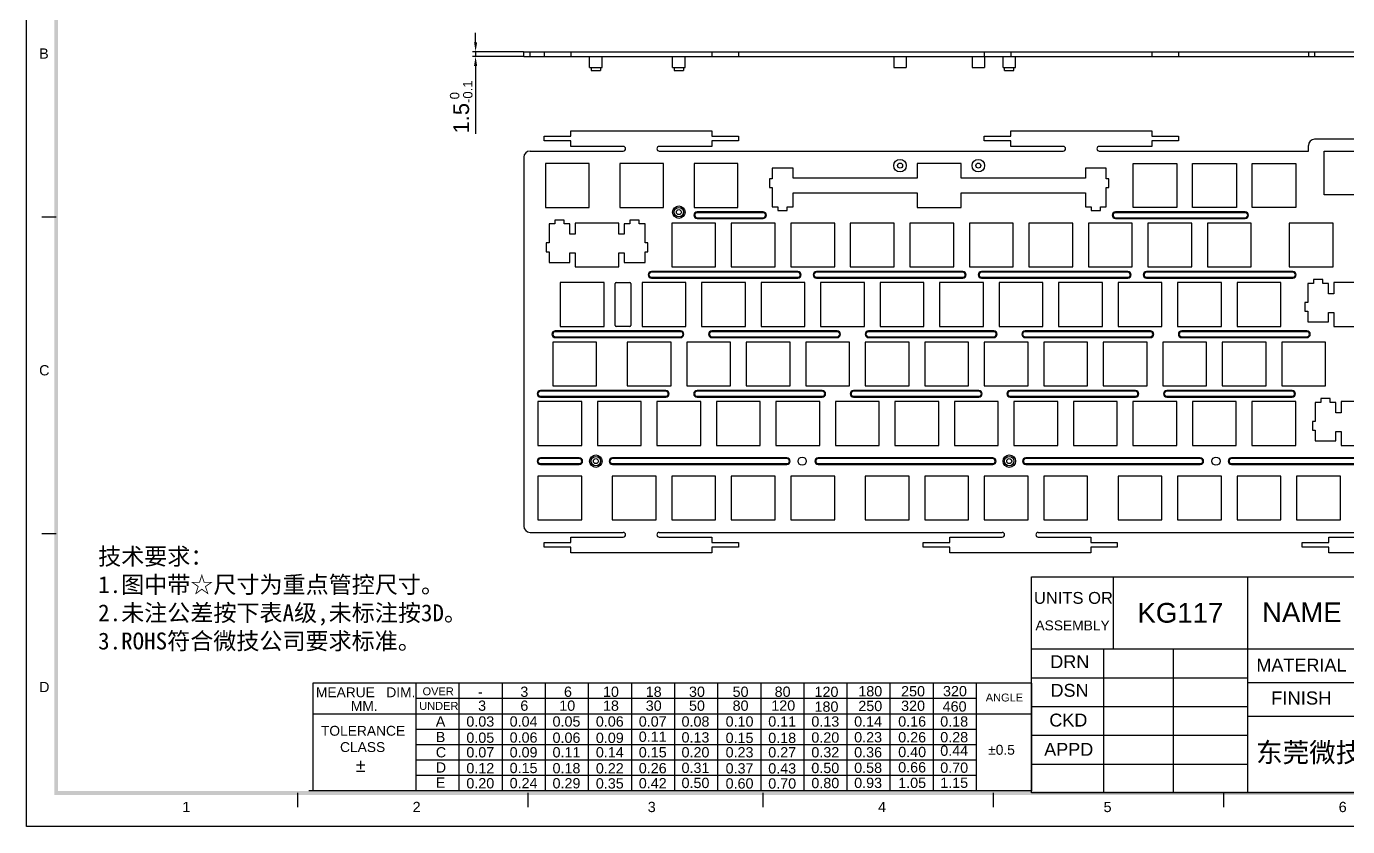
# Model space of a CAD drawing. Header units: millimetres. Extents: x 14487 to 15783, y 6295 to 6727.
# Drawn here: x 14486.8 to 14908.7, y 6294.9 to 6550.4 of the extents above; entities that cross this region are included whole.
import ezdxf

# ---------------------------------------------------------------- set-up
doc = ezdxf.new("R2010")
doc.units = ezdxf.units.MM
doc.styles.add('Ari', font='arial.ttf')
doc.styles.add('GB', font='')
doc.styles.get('GB').set_extended_font_data('SimSun')
doc.dimstyles.new('ISO-25', dxfattribs={"dimtxt": 5, "dimasz": 3, "dimexe": 1, "dimexo": 0.1, "dimgap": 2, "dimtad": 1, "dimdsep": 46, "dimtxsty": 'Ari', "dimcen": 1, "dimclrd": 7, "dimclre": 7, "dimclrt": 7, "dimadec": 0, "dimazin": 0, "dimtfac": 1, "dimtmove": 0, "dimatfit": 3, "dimfxl": 1, "dimarcsym": 0})
doc.dimstyles.new('ISO-25$3', dxfattribs={"dimtxt": 5, "dimasz": 3, "dimexe": 1, "dimexo": 0.1, "dimgap": 2, "dimtad": 1, "dimtih": 1, "dimtoh": 1, "dimdsep": 46, "dimtxsty": 'Ari', "dimcen": 1, "dimclrd": 7, "dimclre": 7, "dimclrt": 7, "dimadec": 0, "dimazin": 0, "dimtfac": 1, "dimtmove": 0, "dimatfit": 3, "dimfxl": 1, "dimarcsym": 0})

# ---------------------------------------------------------------- blocks, each defined once
blk = doc.blocks.new('*D2')
at = {"color": 7, "lineweight": -2}
for p, q in [((14630.27, 6545.29), (14630.27, 6548.29)), ((14645.57, 6542.29), (14629.27, 6542.29)), ((14645.57, 6540.79), (14629.27, 6540.79)), ((14630.27, 6542.29), (14630.27, 6540.79)), ((14630.27, 6537.79), (14630.27, 6516.06))]:
    blk.add_line(p, q, dxfattribs=at)
at = {"color": 7}
for points in [[(14629.77, 6545.29), (14630.77, 6545.29), (14630.27, 6542.29)], [(14629.77, 6537.79), (14630.77, 6537.79), (14630.27, 6540.79)]]:
    blk.add_solid(points, dxfattribs=at)
at = {"layer": 'Defpoints', "color": 0}
for p in [(14630.27, 6540.79), (14645.67, 6542.29), (14645.67, 6540.79)]:
    blk.add_point(p, dxfattribs=at)
at = {"color": 7, "insert": (14625.67, 6524.69), "char_height": 5, "attachment_point": 5, "rotation": 90, "style": 'Ari'}
blk.add_mtext('\\A1;1.5{\\H3.000000;\\S 0^ -0.1;}', dxfattribs=at)
blk = doc.blocks.new('*D32')
at = {"color": 7, "lineweight": -2}
for p, q in [((14893.77, 6706.23), (14868.78, 6661.73)), ((14937.95, 6706.23), (14893.77, 6706.23)), ((14866.04, 6656.84), (14867.31, 6659.11)), ((14864.57, 6654.23), (14863.1, 6651.61)), ((15712.67, 6440.78), (15712.67, 6423.92)), ((15719.32, 6440.78), (15719.32, 6423.92)), ((15709.67, 6424.92), (15652.07, 6424.92)), ((15719.32, 6424.92), (15712.67, 6424.92)), ((15722.32, 6424.92), (15725.32, 6424.92))]:
    blk.add_line(p, q, dxfattribs=at)
at = {"color": 7}
for points in [[(14868.34, 6661.97), (14869.21, 6661.48), (14867.31, 6659.11)], [(14864.13, 6654.47), (14865, 6653.98), (14866.04, 6656.84)], [(15709.67, 6425.42), (15709.67, 6424.42), (15712.67, 6424.92)], [(15722.32, 6425.42), (15722.32, 6424.42), (15719.32, 6424.92)]]:
    blk.add_solid(points, dxfattribs=at)
at = {"layer": 'Defpoints', "color": 0}
for p in [(14867.31, 6659.11), (14866.04, 6656.84), (15712.67, 6440.88), (15719.32, 6440.88), (15712.67, 6424.92)]:
    blk.add_point(p, dxfattribs=at)
at = {"color": 7, "char_height": 5, "attachment_point": 5, "style": 'Ari'}
for s, insert in [('{\\fSimSun|b0|i0|c134|p2;\\C1;5-\\Ftxt|c0;∅2.6\\fArial|b0|i0|c134|p34;%%P\\fArial|b0|i0|c0|p34;0.05}', (14917.68, 6710.79)), ('{\\fSimSun|b0|i0|c134|p2;☆}12-6.65{\\fArial|b0|i0|c134|p34;%%P}0.05', (15677.87, 6429.97))]:
    blk.add_mtext(s, dxfattribs=dict(at, insert=insert))

msp = doc.modelspace()

# ---------------------------------------------------------------- linework, layer by layer
at = {"linetype": 'Continuous'}
for p, q in [((14486.843, 6294.923), (14486.843, 6727.424)), ((14496.364, 6489.528), (14491.767, 6489.528)), ((14496.364, 6388.406), (14491.767, 6388.406)), ((14807.807, 6374.616), (15091.257, 6374.616)), ((14807.807, 6305.669), (14807.807, 6374.616)), ((14833.854, 6374.616), (14833.854, 6351.634)), ((14876.754, 6374.616), (14876.754, 6305.669)), ((14807.807, 6351.634), (14876.754, 6351.634)), ((14830.789, 6351.634), (14830.789, 6305.669)), ((14852.976, 6351.634), (14852.976, 6305.669)), ((14876.754, 6351.634), (14984.005, 6351.634)), ((14807.807, 6342.441), (14876.754, 6342.441)), ((14876.754, 6340.909), (14984.005, 6340.909)), ((14807.807, 6333.248), (14876.754, 6333.248)), ((14876.754, 6330.184), (14984.005, 6330.184)), ((14807.807, 6324.055), (14876.754, 6324.055)), ((14807.807, 6314.862), (14876.754, 6314.862)), ((14573.387, 6305.669), (14573.387, 6301.073)), ((14646.93, 6305.669), (14646.93, 6301.073)), ((14722.006, 6305.669), (14722.006, 6301.073)), ((14795.55, 6305.669), (14795.55, 6301.073)), ((15091.257, 6305.669), (14807.807, 6305.669)), ((14869.093, 6305.669), (14869.093, 6301.073)), ((15102.003, 6294.923), (14486.843, 6294.923))]:
    msp.add_line(p, q, dxfattribs=at)
at = {"color": 7, "linetype": 'Continuous'}
for p, q in [((14645.672, 6540.793), (14645.672, 6542.293)), ((14645.672, 6542.293), (14965.872, 6542.293)), ((14645.672, 6540.793), (14965.872, 6540.793)), ((14647.672, 6540.793), (14647.672, 6542.293)), ((14652.172, 6542.293), (14652.172, 6540.793)), ((14660.672, 6542.293), (14660.672, 6540.793)), ((14666.672, 6537.293), (14666.672, 6540.793)), ((14670.672, 6537.293), (14670.672, 6540.793)), ((14693.172, 6537.293), (14693.172, 6540.793)), ((14697.172, 6537.293), (14697.172, 6540.793)), ((14705.672, 6542.293), (14705.672, 6540.793)), ((14714.172, 6542.293), (14714.172, 6540.793)), ((14763.797, 6540.793), (14763.797, 6537.293)), ((14767.797, 6540.793), (14767.797, 6537.293)), ((14788.797, 6540.793), (14788.797, 6537.293)), ((14792.672, 6542.293), (14792.672, 6540.793)), ((14792.797, 6540.793), (14792.797, 6537.293)), ((14798.672, 6537.293), (14798.672, 6540.793)), ((14801.172, 6542.293), (14801.172, 6540.793)), ((14802.672, 6537.293), (14802.672, 6540.793)), ((14846.172, 6542.293), (14846.172, 6540.793)), ((14854.672, 6542.293), (14854.672, 6540.793)), ((14896.172, 6542.293), (14896.172, 6540.793)), ((14898.172, 6542.293), (14898.172, 6540.793)), ((14666.672, 6537.293), (14670.672, 6537.293)), ((14667.172, 6537.293), (14667.172, 6536.293)), ((14667.172, 6536.293), (14670.172, 6536.293)), ((14670.172, 6537.293), (14670.172, 6536.293)), ((14693.172, 6537.293), (14697.172, 6537.293)), ((14693.672, 6537.293), (14693.672, 6536.293)), ((14693.672, 6536.293), (14696.672, 6536.293)), ((14696.672, 6537.293), (14696.672, 6536.293)), ((14763.797, 6537.293), (14767.797, 6537.293)), ((14788.797, 6537.293), (14792.797, 6537.293)), ((14798.672, 6537.293), (14802.672, 6537.293)), ((14799.172, 6536.293), (14799.172, 6537.293)), ((14799.172, 6536.293), (14802.172, 6536.293)), ((14802.172, 6536.293), (14802.172, 6537.293)), ((14652.172, 6513.847), (14652.172, 6515.347)), ((14652.172, 6515.347), (14660.672, 6515.347)), ((14660.672, 6513.847), (14652.172, 6513.847)), ((14660.672, 6515.347), (14660.672, 6517.097)), ((14660.672, 6517.097), (14705.672, 6517.097)), ((14660.672, 6512.097), (14660.672, 6513.847)), ((14705.672, 6517.097), (14705.672, 6515.347)), ((14705.672, 6515.347), (14714.172, 6515.347)), ((14705.672, 6513.847), (14705.672, 6512.097)), ((14714.172, 6513.847), (14705.672, 6513.847)), ((14714.172, 6515.347), (14714.172, 6513.847)), ((14792.672, 6513.847), (14792.672, 6515.347)), ((14792.672, 6515.347), (14801.172, 6515.347)), ((14801.172, 6513.847), (14792.672, 6513.847)), ((14801.172, 6515.347), (14801.172, 6517.097)), ((14801.172, 6517.097), (14846.172, 6517.097)), ((14801.172, 6512.097), (14801.172, 6513.847)), ((14846.172, 6517.097), (14846.172, 6515.347)), ((14846.172, 6515.347), (14854.672, 6515.347)), ((14846.172, 6513.847), (14846.172, 6512.097)), ((14854.672, 6513.847), (14846.172, 6513.847)), ((14854.672, 6515.347), (14854.672, 6513.847)), ((14960.672, 6514.347), (14898.172, 6514.347)), ((14647.672, 6510.597), (14677.422, 6510.597)), ((14677.422, 6512.097), (14660.672, 6512.097)), ((14705.672, 6512.097), (14688.922, 6512.097)), ((14688.922, 6510.597), (14817.922, 6510.597)), ((14817.922, 6512.097), (14801.172, 6512.097)), ((14846.172, 6512.097), (14829.422, 6512.097)), ((14829.422, 6510.597), (14896.172, 6510.597)), ((14896.172, 6510.597), (14896.172, 6512.347)), ((14901.172, 6510.597), (14915.172, 6510.597)), ((14901.172, 6496.597), (14901.172, 6510.597)), ((14645.672, 6508.597), (14645.672, 6390.847)), ((14652.547, 6506.597), (14652.547, 6492.597)), ((14666.547, 6506.597), (14652.547, 6506.597)), ((14666.547, 6492.597), (14666.547, 6506.597)), ((14676.297, 6506.597), (14676.297, 6492.597)), ((14690.297, 6506.597), (14676.297, 6506.597)), ((14690.297, 6492.597), (14690.297, 6506.597)), ((14700.047, 6506.597), (14700.047, 6492.597)), ((14714.047, 6506.597), (14700.047, 6506.597)), ((14714.047, 6492.597), (14714.047, 6506.597)), ((14724.972, 6505.137), (14724.972, 6501.737)), ((14731.622, 6505.137), (14724.972, 6505.137)), ((14731.622, 6501.897), (14731.622, 6505.137)), ((14771.297, 6506.597), (14771.297, 6501.897)), ((14785.297, 6506.597), (14771.297, 6506.597)), ((14785.297, 6501.897), (14785.297, 6506.597)), ((14824.972, 6505.137), (14824.972, 6501.897)), ((14831.622, 6505.137), (14824.972, 6505.137)), ((14831.622, 6501.737), (14831.622, 6505.137)), ((14840.197, 6492.597), (14840.197, 6506.597)), ((14840.197, 6506.597), (14854.197, 6506.597)), ((14854.197, 6506.597), (14854.197, 6492.597)), ((14859.197, 6492.597), (14859.197, 6506.597)), ((14859.197, 6506.597), (14873.197, 6506.597)), ((14873.197, 6506.597), (14873.197, 6492.597)), ((14878.197, 6506.597), (14892.197, 6506.597)), ((14878.197, 6492.597), (14878.197, 6506.597)), ((14892.197, 6506.597), (14892.197, 6492.597)), ((14724.097, 6501.737), (14724.097, 6498.937)), ((14724.972, 6501.737), (14724.097, 6501.737)), ((14771.297, 6501.897), (14731.622, 6501.897)), ((14824.972, 6501.897), (14785.297, 6501.897)), ((14832.497, 6501.737), (14831.622, 6501.737)), ((14832.497, 6498.937), (14832.497, 6501.737)), ((14724.097, 6498.937), (14724.972, 6498.937)), ((14724.972, 6498.937), (14724.972, 6492.837)), ((14731.622, 6492.837), (14731.622, 6497.297)), ((14731.622, 6497.297), (14771.297, 6497.297)), ((14771.297, 6497.297), (14771.297, 6492.597)), ((14785.297, 6492.597), (14785.297, 6497.297)), ((14785.297, 6497.297), (14824.972, 6497.297)), ((14824.972, 6497.297), (14824.972, 6492.837)), ((14831.622, 6492.837), (14831.622, 6498.937)), ((14831.622, 6498.937), (14832.497, 6498.937)), ((14915.172, 6496.597), (14901.172, 6496.597)), ((14652.547, 6492.597), (14666.547, 6492.597)), ((14676.297, 6492.597), (14690.297, 6492.597)), ((14700.047, 6492.597), (14714.047, 6492.597)), ((14724.972, 6492.837), (14726.797, 6492.837)), ((14726.797, 6492.837), (14726.797, 6491.637)), ((14729.797, 6491.637), (14729.797, 6492.837)), ((14729.797, 6492.837), (14731.622, 6492.837)), ((14771.297, 6492.597), (14785.297, 6492.597)), ((14824.972, 6492.837), (14826.797, 6492.837)), ((14826.797, 6492.837), (14826.797, 6491.637)), ((14829.797, 6491.637), (14829.797, 6492.837)), ((14829.797, 6492.837), (14831.622, 6492.837)), ((14854.197, 6492.597), (14840.197, 6492.597)), ((14873.197, 6492.597), (14859.197, 6492.597)), ((14892.197, 6492.597), (14878.197, 6492.597)), ((14655.547, 6488.557), (14655.547, 6487.357)), ((14658.547, 6488.557), (14655.547, 6488.557)), ((14658.547, 6487.357), (14658.547, 6488.557)), ((14679.547, 6488.557), (14679.547, 6487.357)), ((14682.547, 6488.557), (14679.547, 6488.557)), ((14682.547, 6487.357), (14682.547, 6488.557)), ((14701.047, 6491.162), (14701.047, 6490.897)), ((14722.047, 6491.162), (14701.047, 6491.162)), ((14722.047, 6490.897), (14701.047, 6490.897)), ((14701.047, 6489.297), (14701.047, 6489.033)), ((14701.047, 6489.297), (14722.047, 6489.297)), ((14701.047, 6489.033), (14722.047, 6489.033)), ((14722.047, 6490.897), (14722.047, 6491.162)), ((14722.047, 6489.033), (14722.047, 6489.297)), ((14726.797, 6491.637), (14729.797, 6491.637)), ((14826.797, 6491.637), (14829.797, 6491.637)), ((14834.622, 6491.162), (14834.622, 6490.897)), ((14875.997, 6491.162), (14834.622, 6491.162)), ((14875.997, 6490.897), (14834.622, 6490.897)), ((14834.622, 6489.297), (14834.622, 6489.033)), ((14834.622, 6489.297), (14875.997, 6489.297)), ((14834.622, 6489.033), (14875.997, 6489.033)), ((14875.997, 6490.897), (14875.997, 6491.162)), ((14875.997, 6489.033), (14875.997, 6489.297)), ((14653.722, 6487.357), (14653.722, 6481.257)), ((14655.547, 6487.357), (14653.722, 6487.357)), ((14660.372, 6487.357), (14658.547, 6487.357)), ((14660.372, 6484.057), (14660.372, 6487.357)), ((14662.047, 6484.057), (14660.372, 6484.057)), ((14662.047, 6487.597), (14662.047, 6484.057)), ((14676.047, 6487.597), (14662.047, 6487.597)), ((14676.047, 6484.057), (14676.047, 6487.597)), ((14677.722, 6484.057), (14676.047, 6484.057)), ((14677.722, 6487.357), (14677.722, 6484.057)), ((14679.547, 6487.357), (14677.722, 6487.357)), ((14684.372, 6487.357), (14682.547, 6487.357)), ((14684.372, 6481.257), (14684.372, 6487.357)), ((14692.922, 6487.597), (14692.922, 6473.597)), ((14706.922, 6487.597), (14692.922, 6487.597)), ((14706.922, 6473.597), (14706.922, 6487.597)), ((14711.922, 6487.597), (14711.922, 6473.597)), ((14725.922, 6487.597), (14711.922, 6487.597)), ((14725.922, 6473.597), (14725.922, 6487.597)), ((14730.922, 6487.597), (14730.922, 6473.597)), ((14744.922, 6487.597), (14730.922, 6487.597)), ((14744.922, 6473.597), (14744.922, 6487.597)), ((14749.922, 6487.597), (14749.922, 6473.597)), ((14763.922, 6487.597), (14749.922, 6487.597)), ((14763.922, 6473.597), (14763.922, 6487.597)), ((14768.922, 6487.597), (14768.922, 6473.597)), ((14782.922, 6487.597), (14768.922, 6487.597)), ((14782.922, 6473.597), (14782.922, 6487.597)), ((14787.922, 6487.597), (14787.922, 6473.597)), ((14801.922, 6487.597), (14787.922, 6487.597)), ((14801.922, 6473.597), (14801.922, 6487.597)), ((14806.922, 6487.597), (14806.922, 6473.597)), ((14820.922, 6487.597), (14806.922, 6487.597)), ((14820.922, 6473.597), (14820.922, 6487.597)), ((14825.922, 6487.597), (14825.922, 6473.597)), ((14839.922, 6487.597), (14825.922, 6487.597)), ((14839.922, 6473.597), (14839.922, 6487.597)), ((14844.922, 6487.597), (14844.922, 6473.597)), ((14858.922, 6487.597), (14844.922, 6487.597)), ((14858.922, 6473.597), (14858.922, 6487.597)), ((14877.922, 6487.597), (14863.922, 6487.597)), ((14863.922, 6487.597), (14863.922, 6473.597)), ((14877.922, 6473.597), (14877.922, 6487.597)), ((14904.047, 6487.597), (14890.047, 6487.597)), ((14890.047, 6487.597), (14890.047, 6473.597)), ((14904.047, 6473.597), (14904.047, 6487.597)), ((14652.847, 6481.257), (14652.847, 6478.457)), ((14653.722, 6481.257), (14652.847, 6481.257)), ((14685.247, 6481.257), (14684.372, 6481.257)), ((14685.247, 6478.457), (14685.247, 6481.257)), ((14652.847, 6478.457), (14653.722, 6478.457)), ((14653.722, 6478.457), (14653.722, 6475.057)), ((14660.372, 6475.057), (14660.372, 6478.057)), ((14660.372, 6478.057), (14662.047, 6478.057)), ((14662.047, 6478.057), (14662.047, 6473.597)), ((14676.047, 6473.597), (14676.047, 6478.057)), ((14676.047, 6478.057), (14677.722, 6478.057)), ((14677.722, 6478.057), (14677.722, 6475.057)), ((14684.372, 6475.057), (14684.372, 6478.457)), ((14684.372, 6478.457), (14685.247, 6478.457)), ((14653.722, 6475.057), (14660.372, 6475.057)), ((14662.047, 6473.597), (14676.047, 6473.597)), ((14677.722, 6475.057), (14684.372, 6475.057)), ((14686.422, 6472.162), (14686.422, 6471.897)), ((14733.122, 6472.162), (14686.422, 6472.162)), ((14733.122, 6471.897), (14686.422, 6471.897)), ((14692.922, 6473.597), (14706.922, 6473.597)), ((14711.922, 6473.597), (14725.922, 6473.597)), ((14730.922, 6473.597), (14744.922, 6473.597)), ((14733.122, 6471.897), (14733.122, 6472.162)), ((14739.122, 6472.162), (14739.122, 6471.897)), ((14785.822, 6472.162), (14739.122, 6472.162)), ((14785.822, 6471.897), (14739.122, 6471.897)), ((14749.922, 6473.597), (14763.922, 6473.597)), ((14768.922, 6473.597), (14782.922, 6473.597)), ((14785.822, 6471.897), (14785.822, 6472.162)), ((14787.922, 6473.597), (14801.922, 6473.597)), ((14791.822, 6472.162), (14791.822, 6471.897)), ((14838.522, 6472.162), (14791.822, 6472.162)), ((14838.522, 6471.897), (14791.822, 6471.897)), ((14806.922, 6473.597), (14820.922, 6473.597)), ((14825.922, 6473.597), (14839.922, 6473.597)), ((14838.522, 6471.897), (14838.522, 6472.162)), ((14891.222, 6472.162), (14844.522, 6472.162)), ((14844.522, 6472.162), (14844.522, 6471.897)), ((14891.222, 6471.897), (14844.522, 6471.897)), ((14844.922, 6473.597), (14858.922, 6473.597)), ((14863.922, 6473.597), (14877.922, 6473.597)), ((14890.047, 6473.597), (14904.047, 6473.597)), ((14891.222, 6471.897), (14891.222, 6472.162)), ((14657.297, 6468.597), (14657.297, 6454.597)), ((14671.297, 6468.597), (14657.297, 6468.597)), ((14671.297, 6454.597), (14671.297, 6468.597)), ((14674.86, 6454.897), (14674.86, 6468.297)), ((14675.16, 6468.597), (14679.56, 6468.597)), ((14679.86, 6468.297), (14679.86, 6454.897)), ((14683.422, 6468.597), (14683.422, 6454.597)), ((14697.422, 6468.597), (14683.422, 6468.597)), ((14686.422, 6470.297), (14686.422, 6470.033)), ((14686.422, 6470.297), (14733.122, 6470.297)), ((14686.422, 6470.033), (14733.122, 6470.033)), ((14697.422, 6454.597), (14697.422, 6468.597)), ((14702.422, 6468.597), (14702.422, 6454.597)), ((14716.422, 6468.597), (14702.422, 6468.597)), ((14716.422, 6454.597), (14716.422, 6468.597)), ((14721.422, 6468.597), (14721.422, 6454.597)), ((14735.422, 6468.597), (14721.422, 6468.597)), ((14733.122, 6470.033), (14733.122, 6470.297)), ((14735.422, 6454.597), (14735.422, 6468.597)), ((14739.122, 6470.297), (14739.122, 6470.033)), ((14739.122, 6470.297), (14785.822, 6470.297)), ((14739.122, 6470.033), (14785.822, 6470.033)), ((14740.422, 6468.597), (14740.422, 6454.597)), ((14754.422, 6468.597), (14740.422, 6468.597)), ((14754.422, 6454.597), (14754.422, 6468.597)), ((14759.422, 6468.597), (14759.422, 6454.597)), ((14773.422, 6468.597), (14759.422, 6468.597)), ((14773.422, 6454.597), (14773.422, 6468.597)), ((14778.422, 6468.597), (14778.422, 6454.597)), ((14792.422, 6468.597), (14778.422, 6468.597)), ((14785.822, 6470.033), (14785.822, 6470.297)), ((14791.822, 6470.297), (14791.822, 6470.033)), ((14791.822, 6470.297), (14838.522, 6470.297)), ((14791.822, 6470.033), (14838.522, 6470.033)), ((14792.422, 6454.597), (14792.422, 6468.597)), ((14797.422, 6468.597), (14797.422, 6454.597)), ((14811.422, 6468.597), (14797.422, 6468.597)), ((14811.422, 6454.597), (14811.422, 6468.597)), ((14816.422, 6468.597), (14816.422, 6454.597)), ((14830.422, 6468.597), (14816.422, 6468.597)), ((14830.422, 6454.597), (14830.422, 6468.597)), ((14849.422, 6468.597), (14835.422, 6468.597)), ((14835.422, 6468.597), (14835.422, 6454.597)), ((14838.522, 6470.033), (14838.522, 6470.297)), ((14844.522, 6470.297), (14891.222, 6470.297)), ((14844.522, 6470.297), (14844.522, 6470.033)), ((14844.522, 6470.033), (14891.222, 6470.033)), ((14849.422, 6454.597), (14849.422, 6468.597)), ((14868.422, 6468.597), (14854.422, 6468.597)), ((14854.422, 6468.597), (14854.422, 6454.597)), ((14868.422, 6454.597), (14868.422, 6468.597)), ((14887.422, 6468.597), (14873.422, 6468.597)), ((14873.422, 6468.597), (14873.422, 6454.597)), ((14887.422, 6454.597), (14887.422, 6468.597)), ((14891.222, 6470.033), (14891.222, 6470.297)), ((14897.797, 6468.357), (14895.972, 6468.357)), ((14895.972, 6468.357), (14895.972, 6462.257)), ((14900.797, 6469.557), (14897.797, 6469.557)), ((14897.797, 6469.557), (14897.797, 6468.357)), ((14900.797, 6468.357), (14900.797, 6469.557)), ((14902.622, 6468.357), (14900.797, 6468.357)), ((14902.622, 6465.057), (14902.622, 6468.357)), ((14918.297, 6468.597), (14904.297, 6468.597)), ((14904.297, 6468.597), (14904.297, 6465.057)), ((14904.297, 6465.057), (14902.622, 6465.057)), ((14895.972, 6462.257), (14895.097, 6462.257)), ((14895.097, 6462.257), (14895.097, 6459.457)), ((14895.097, 6459.457), (14895.972, 6459.457)), ((14895.972, 6459.457), (14895.972, 6456.057)), ((14902.622, 6459.057), (14904.297, 6459.057)), ((14902.622, 6456.057), (14902.622, 6459.057)), ((14904.297, 6459.057), (14904.297, 6454.597)), ((14657.297, 6454.597), (14671.297, 6454.597)), ((14679.56, 6454.597), (14675.16, 6454.597)), ((14683.422, 6454.597), (14697.422, 6454.597)), ((14702.422, 6454.597), (14716.422, 6454.597)), ((14721.422, 6454.597), (14735.422, 6454.597)), ((14740.422, 6454.597), (14754.422, 6454.597)), ((14759.422, 6454.597), (14773.422, 6454.597)), ((14778.422, 6454.597), (14792.422, 6454.597)), ((14797.422, 6454.597), (14811.422, 6454.597)), ((14816.422, 6454.597), (14830.422, 6454.597)), ((14835.422, 6454.597), (14849.422, 6454.597)), ((14854.422, 6454.597), (14868.422, 6454.597)), ((14873.422, 6454.597), (14887.422, 6454.597)), ((14895.972, 6456.057), (14902.622, 6456.057)), ((14904.297, 6454.597), (14918.297, 6454.597)), ((14655.722, 6453.162), (14655.722, 6452.897)), ((14695.722, 6453.162), (14655.722, 6453.162)), ((14695.722, 6452.897), (14655.722, 6452.897)), ((14655.722, 6451.297), (14655.722, 6451.033)), ((14655.722, 6451.297), (14695.722, 6451.297)), ((14655.722, 6451.033), (14695.722, 6451.033)), ((14695.722, 6452.897), (14695.722, 6453.162)), ((14695.722, 6451.033), (14695.722, 6451.297)), ((14705.722, 6453.162), (14705.722, 6452.897)), ((14745.722, 6453.162), (14705.722, 6453.162)), ((14745.722, 6452.897), (14705.722, 6452.897)), ((14705.722, 6451.297), (14705.722, 6451.033)), ((14705.722, 6451.297), (14745.722, 6451.297)), ((14705.722, 6451.033), (14745.722, 6451.033)), ((14745.722, 6452.897), (14745.722, 6453.162)), ((14745.722, 6451.033), (14745.722, 6451.297)), ((14755.722, 6453.162), (14755.722, 6452.897)), ((14795.722, 6453.162), (14755.722, 6453.162)), ((14795.722, 6452.897), (14755.722, 6452.897)), ((14755.722, 6451.297), (14755.722, 6451.033)), ((14755.722, 6451.297), (14795.722, 6451.297)), ((14755.722, 6451.033), (14795.722, 6451.033)), ((14795.722, 6452.897), (14795.722, 6453.162)), ((14795.722, 6451.033), (14795.722, 6451.297)), ((14805.722, 6453.162), (14805.722, 6452.897)), ((14845.722, 6453.162), (14805.722, 6453.162)), ((14845.722, 6452.897), (14805.722, 6452.897)), ((14805.722, 6451.297), (14805.722, 6451.033)), ((14805.722, 6451.297), (14845.722, 6451.297)), ((14805.722, 6451.033), (14845.722, 6451.033)), ((14845.722, 6452.897), (14845.722, 6453.162)), ((14845.722, 6451.033), (14845.722, 6451.297)), ((14895.722, 6453.162), (14855.722, 6453.162)), ((14855.722, 6453.162), (14855.722, 6452.897)), ((14895.722, 6452.897), (14855.722, 6452.897)), ((14855.722, 6451.297), (14895.722, 6451.297)), ((14855.722, 6451.297), (14855.722, 6451.033)), ((14855.722, 6451.033), (14895.722, 6451.033)), ((14895.722, 6452.897), (14895.722, 6453.162)), ((14895.722, 6451.033), (14895.722, 6451.297)), ((14654.922, 6449.597), (14654.922, 6435.597)), ((14668.922, 6449.597), (14654.922, 6449.597)), ((14668.922, 6435.597), (14668.922, 6449.597)), ((14678.672, 6449.597), (14678.672, 6435.597)), ((14692.672, 6449.597), (14678.672, 6449.597)), ((14692.672, 6435.597), (14692.672, 6449.597)), ((14697.672, 6449.597), (14697.672, 6435.597)), ((14711.672, 6449.597), (14697.672, 6449.597)), ((14711.672, 6435.597), (14711.672, 6449.597)), ((14716.672, 6449.597), (14716.672, 6435.597)), ((14730.672, 6449.597), (14716.672, 6449.597)), ((14730.672, 6435.597), (14730.672, 6449.597)), ((14735.672, 6449.597), (14735.672, 6435.597)), ((14749.672, 6449.597), (14735.672, 6449.597)), ((14749.672, 6435.597), (14749.672, 6449.597)), ((14754.672, 6449.597), (14754.672, 6435.597)), ((14768.672, 6449.597), (14754.672, 6449.597)), ((14768.672, 6435.597), (14768.672, 6449.597)), ((14773.672, 6449.597), (14773.672, 6435.597)), ((14787.672, 6449.597), (14773.672, 6449.597)), ((14787.672, 6435.597), (14787.672, 6449.597)), ((14792.672, 6449.597), (14792.672, 6435.597)), ((14806.672, 6449.597), (14792.672, 6449.597)), ((14806.672, 6435.597), (14806.672, 6449.597)), ((14825.672, 6449.597), (14811.672, 6449.597)), ((14811.672, 6449.597), (14811.672, 6435.597)), ((14825.672, 6435.597), (14825.672, 6449.597)), ((14844.672, 6449.597), (14830.672, 6449.597)), ((14830.672, 6449.597), (14830.672, 6435.597)), ((14844.672, 6435.597), (14844.672, 6449.597)), ((14863.672, 6449.597), (14849.672, 6449.597)), ((14849.672, 6449.597), (14849.672, 6435.597)), ((14863.672, 6435.597), (14863.672, 6449.597)), ((14882.672, 6449.597), (14868.672, 6449.597)), ((14868.672, 6449.597), (14868.672, 6435.597)), ((14882.672, 6435.597), (14882.672, 6449.597)), ((14901.672, 6449.597), (14887.672, 6449.597)), ((14887.672, 6449.597), (14887.672, 6435.597)), ((14901.672, 6435.597), (14901.672, 6449.597)), ((14650.972, 6434.162), (14650.972, 6433.897)), ((14690.972, 6434.162), (14650.972, 6434.162)), ((14690.972, 6433.897), (14650.972, 6433.897)), ((14654.922, 6435.597), (14668.922, 6435.597)), ((14678.672, 6435.597), (14692.672, 6435.597)), ((14690.972, 6433.897), (14690.972, 6434.162)), ((14697.672, 6435.597), (14711.672, 6435.597)), ((14700.972, 6434.162), (14700.972, 6433.897)), ((14740.972, 6434.162), (14700.972, 6434.162)), ((14740.972, 6433.897), (14700.972, 6433.897)), ((14716.672, 6435.597), (14730.672, 6435.597)), ((14735.672, 6435.597), (14749.672, 6435.597)), ((14740.972, 6433.897), (14740.972, 6434.162)), ((14750.972, 6434.162), (14750.972, 6433.897)), ((14790.972, 6434.162), (14750.972, 6434.162)), ((14790.972, 6433.897), (14750.972, 6433.897)), ((14754.672, 6435.597), (14768.672, 6435.597)), ((14773.672, 6435.597), (14787.672, 6435.597)), ((14790.972, 6433.897), (14790.972, 6434.162)), ((14792.672, 6435.597), (14806.672, 6435.597)), ((14840.972, 6434.162), (14800.972, 6434.162)), ((14800.972, 6434.162), (14800.972, 6433.897)), ((14840.972, 6433.897), (14800.972, 6433.897)), ((14811.672, 6435.597), (14825.672, 6435.597)), ((14830.672, 6435.597), (14844.672, 6435.597)), ((14840.972, 6433.897), (14840.972, 6434.162)), ((14849.672, 6435.597), (14863.672, 6435.597)), ((14890.972, 6434.162), (14850.972, 6434.162)), ((14850.972, 6434.162), (14850.972, 6433.897)), ((14890.972, 6433.897), (14850.972, 6433.897)), ((14868.672, 6435.597), (14882.672, 6435.597)), ((14887.672, 6435.597), (14901.672, 6435.597)), ((14890.972, 6433.897), (14890.972, 6434.162)), ((14650.172, 6430.597), (14650.172, 6416.597)), ((14664.172, 6430.597), (14650.172, 6430.597)), ((14650.972, 6432.297), (14650.972, 6432.033)), ((14650.972, 6432.297), (14690.972, 6432.297)), ((14650.972, 6432.033), (14690.972, 6432.033)), ((14664.172, 6416.597), (14664.172, 6430.597)), ((14669.172, 6430.597), (14669.172, 6416.597)), ((14683.172, 6430.597), (14669.172, 6430.597)), ((14683.172, 6416.597), (14683.172, 6430.597)), ((14688.172, 6430.597), (14688.172, 6416.597)), ((14702.172, 6430.597), (14688.172, 6430.597)), ((14690.972, 6432.033), (14690.972, 6432.297)), ((14700.972, 6432.297), (14700.972, 6432.033)), ((14700.972, 6432.297), (14740.972, 6432.297)), ((14700.972, 6432.033), (14740.972, 6432.033)), ((14702.172, 6416.597), (14702.172, 6430.597)), ((14707.172, 6430.597), (14707.172, 6416.597)), ((14721.172, 6430.597), (14707.172, 6430.597)), ((14721.172, 6416.597), (14721.172, 6430.597)), ((14726.172, 6430.597), (14726.172, 6416.597)), ((14740.172, 6430.597), (14726.172, 6430.597)), ((14740.172, 6416.597), (14740.172, 6430.597)), ((14740.972, 6432.033), (14740.972, 6432.297)), ((14745.172, 6430.597), (14745.172, 6416.597)), ((14759.172, 6430.597), (14745.172, 6430.597)), ((14750.972, 6432.297), (14750.972, 6432.033)), ((14750.972, 6432.297), (14790.972, 6432.297)), ((14750.972, 6432.033), (14790.972, 6432.033)), ((14759.172, 6416.597), (14759.172, 6430.597)), ((14764.172, 6430.597), (14764.172, 6416.597)), ((14778.172, 6430.597), (14764.172, 6430.597)), ((14778.172, 6416.597), (14778.172, 6430.597)), ((14783.172, 6430.597), (14783.172, 6416.597)), ((14797.172, 6430.597), (14783.172, 6430.597)), ((14790.972, 6432.033), (14790.972, 6432.297)), ((14797.172, 6416.597), (14797.172, 6430.597)), ((14800.972, 6432.297), (14840.972, 6432.297)), ((14800.972, 6432.297), (14800.972, 6432.033)), ((14800.972, 6432.033), (14840.972, 6432.033)), ((14816.172, 6430.597), (14802.172, 6430.597)), ((14802.172, 6430.597), (14802.172, 6416.597)), ((14816.172, 6416.597), (14816.172, 6430.597)), ((14835.172, 6430.597), (14821.172, 6430.597)), ((14821.172, 6430.597), (14821.172, 6416.597)), ((14835.172, 6416.597), (14835.172, 6430.597)), ((14854.172, 6430.597), (14840.172, 6430.597)), ((14840.172, 6430.597), (14840.172, 6416.597)), ((14840.972, 6432.033), (14840.972, 6432.297)), ((14850.972, 6432.297), (14890.972, 6432.297)), ((14850.972, 6432.297), (14850.972, 6432.033)), ((14850.972, 6432.033), (14890.972, 6432.033)), ((14854.172, 6416.597), (14854.172, 6430.597)), ((14873.172, 6430.597), (14859.172, 6430.597)), ((14859.172, 6430.597), (14859.172, 6416.597)), ((14873.172, 6416.597), (14873.172, 6430.597)), ((14892.172, 6430.597), (14878.172, 6430.597)), ((14878.172, 6430.597), (14878.172, 6416.597)), ((14890.972, 6432.033), (14890.972, 6432.297)), ((14892.172, 6416.597), (14892.172, 6430.597)), ((14900.172, 6430.357), (14898.347, 6430.357)), ((14898.347, 6430.357), (14898.347, 6424.257)), ((14903.172, 6431.557), (14900.172, 6431.557)), ((14900.172, 6431.557), (14900.172, 6430.357)), ((14903.172, 6430.357), (14903.172, 6431.557)), ((14904.997, 6430.357), (14903.172, 6430.357)), ((14904.997, 6427.057), (14904.997, 6430.357)), ((14920.672, 6430.597), (14906.672, 6430.597)), ((14906.672, 6430.597), (14906.672, 6427.057)), ((14906.672, 6427.057), (14904.997, 6427.057)), ((14898.347, 6424.257), (14897.472, 6424.257)), ((14897.472, 6424.257), (14897.472, 6421.457)), ((14897.472, 6421.457), (14898.347, 6421.457)), ((14898.347, 6421.457), (14898.347, 6418.057)), ((14904.997, 6421.057), (14906.672, 6421.057)), ((14904.997, 6418.057), (14904.997, 6421.057)), ((14906.672, 6421.057), (14906.672, 6416.597)), ((14650.172, 6416.597), (14664.172, 6416.597)), ((14669.172, 6416.597), (14683.172, 6416.597)), ((14688.172, 6416.597), (14702.172, 6416.597)), ((14707.172, 6416.597), (14721.172, 6416.597)), ((14726.172, 6416.597), (14740.172, 6416.597)), ((14745.172, 6416.597), (14759.172, 6416.597)), ((14764.172, 6416.597), (14778.172, 6416.597)), ((14783.172, 6416.597), (14797.172, 6416.597)), ((14802.172, 6416.597), (14816.172, 6416.597)), ((14821.172, 6416.597), (14835.172, 6416.597)), ((14840.172, 6416.597), (14854.172, 6416.597)), ((14859.172, 6416.597), (14873.172, 6416.597)), ((14878.172, 6416.597), (14892.172, 6416.597)), ((14898.347, 6418.057), (14904.997, 6418.057)), ((14906.672, 6416.597), (14920.672, 6416.597)), ((14650.972, 6412.662), (14650.972, 6412.397)), ((14663.372, 6412.662), (14650.972, 6412.662)), ((14663.372, 6412.397), (14650.972, 6412.397)), ((14663.372, 6412.397), (14663.372, 6412.662)), ((14673.972, 6412.662), (14673.972, 6412.397)), ((14729.672, 6412.662), (14673.972, 6412.662)), ((14729.672, 6412.397), (14673.972, 6412.397)), ((14729.672, 6412.397), (14729.672, 6412.662)), ((14739.672, 6412.662), (14739.672, 6412.397)), ((14795.372, 6412.662), (14739.672, 6412.662)), ((14795.372, 6412.397), (14739.672, 6412.397)), ((14795.372, 6412.397), (14795.372, 6412.662)), ((14861.672, 6412.662), (14805.972, 6412.662)), ((14805.972, 6412.662), (14805.972, 6412.397)), ((14861.672, 6412.397), (14805.972, 6412.397)), ((14861.672, 6412.397), (14861.672, 6412.662)), ((14927.372, 6412.662), (14871.672, 6412.662)), ((14871.672, 6412.662), (14871.672, 6412.397)), ((14927.372, 6412.397), (14871.672, 6412.397)), ((14650.972, 6410.797), (14650.972, 6410.533)), ((14650.972, 6410.797), (14663.372, 6410.797)), ((14650.972, 6410.533), (14663.372, 6410.533)), ((14663.372, 6410.533), (14663.372, 6410.797)), ((14673.972, 6410.797), (14673.972, 6410.533)), ((14673.972, 6410.797), (14729.672, 6410.797)), ((14673.972, 6410.533), (14729.672, 6410.533)), ((14729.672, 6410.533), (14729.672, 6410.797)), ((14739.672, 6410.797), (14739.672, 6410.533)), ((14739.672, 6410.797), (14795.372, 6410.797)), ((14739.672, 6410.533), (14795.372, 6410.533)), ((14795.372, 6410.533), (14795.372, 6410.797)), ((14805.972, 6410.797), (14861.672, 6410.797)), ((14805.972, 6410.797), (14805.972, 6410.533)), ((14805.972, 6410.533), (14861.672, 6410.533)), ((14861.672, 6410.533), (14861.672, 6410.797)), ((14871.672, 6410.797), (14927.372, 6410.797)), ((14871.672, 6410.797), (14871.672, 6410.533)), ((14871.672, 6410.533), (14927.372, 6410.533)), ((14650.172, 6406.847), (14650.172, 6392.847)), ((14664.172, 6406.847), (14650.172, 6406.847)), ((14664.172, 6392.847), (14664.172, 6406.847)), ((14673.922, 6406.847), (14673.922, 6392.847)), ((14687.922, 6406.847), (14673.922, 6406.847)), ((14687.922, 6392.847), (14687.922, 6406.847)), ((14692.922, 6406.847), (14692.922, 6392.847)), ((14706.922, 6406.847), (14692.922, 6406.847)), ((14706.922, 6392.847), (14706.922, 6406.847)), ((14711.922, 6406.847), (14711.922, 6392.847)), ((14725.922, 6406.847), (14711.922, 6406.847)), ((14725.922, 6392.847), (14725.922, 6406.847)), ((14730.922, 6406.847), (14730.922, 6392.847)), ((14744.922, 6406.847), (14730.922, 6406.847)), ((14744.922, 6392.847), (14744.922, 6406.847)), ((14754.672, 6406.847), (14754.672, 6392.847)), ((14768.672, 6406.847), (14754.672, 6406.847)), ((14768.672, 6392.847), (14768.672, 6406.847)), ((14787.672, 6406.847), (14773.672, 6406.847)), ((14773.672, 6406.847), (14773.672, 6392.847)), ((14787.672, 6392.847), (14787.672, 6406.847)), ((14806.672, 6406.847), (14792.672, 6406.847)), ((14792.672, 6406.847), (14792.672, 6392.847)), ((14806.672, 6392.847), (14806.672, 6406.847)), ((14825.672, 6406.847), (14811.672, 6406.847)), ((14811.672, 6406.847), (14811.672, 6392.847)), ((14825.672, 6392.847), (14825.672, 6406.847)), ((14849.422, 6406.847), (14835.422, 6406.847)), ((14835.422, 6406.847), (14835.422, 6392.847)), ((14849.422, 6392.847), (14849.422, 6406.847)), ((14868.422, 6406.847), (14854.422, 6406.847)), ((14854.422, 6406.847), (14854.422, 6392.847)), ((14868.422, 6392.847), (14868.422, 6406.847)), ((14887.422, 6406.847), (14873.422, 6406.847)), ((14873.422, 6406.847), (14873.422, 6392.847)), ((14887.422, 6392.847), (14887.422, 6406.847)), ((14906.422, 6406.847), (14892.422, 6406.847)), ((14892.422, 6406.847), (14892.422, 6392.847)), ((14906.422, 6392.847), (14906.422, 6406.847)), ((14650.172, 6392.847), (14664.172, 6392.847)), ((14673.922, 6392.847), (14687.922, 6392.847)), ((14692.922, 6392.847), (14706.922, 6392.847)), ((14711.922, 6392.847), (14725.922, 6392.847)), ((14730.922, 6392.847), (14744.922, 6392.847)), ((14754.672, 6392.847), (14768.672, 6392.847)), ((14773.672, 6392.847), (14787.672, 6392.847)), ((14792.672, 6392.847), (14806.672, 6392.847)), ((14811.672, 6392.847), (14825.672, 6392.847)), ((14835.422, 6392.847), (14849.422, 6392.847)), ((14854.422, 6392.847), (14868.422, 6392.847)), ((14873.422, 6392.847), (14887.422, 6392.847)), ((14892.422, 6392.847), (14906.422, 6392.847)), ((14647.672, 6388.847), (14677.422, 6388.847)), ((14660.672, 6385.597), (14660.672, 6387.347)), ((14660.672, 6387.347), (14677.422, 6387.347)), ((14688.922, 6388.847), (14798.422, 6388.847)), ((14688.922, 6387.347), (14705.672, 6387.347)), ((14705.672, 6387.347), (14705.672, 6385.597)), ((14781.672, 6387.347), (14798.422, 6387.347)), ((14781.672, 6385.597), (14781.672, 6387.347)), ((14809.922, 6388.847), (14919.422, 6388.847)), ((14809.922, 6387.347), (14826.672, 6387.347)), ((14826.672, 6387.347), (14826.672, 6385.597)), ((14902.672, 6387.347), (14919.422, 6387.347)), ((14902.672, 6385.597), (14902.672, 6387.347)), ((14652.172, 6384.097), (14652.172, 6385.597)), ((14652.172, 6385.597), (14660.672, 6385.597)), ((14660.672, 6384.097), (14652.172, 6384.097)), ((14660.672, 6382.347), (14660.672, 6384.097)), ((14705.672, 6385.597), (14714.172, 6385.597)), ((14705.672, 6384.097), (14705.672, 6382.347)), ((14714.172, 6384.097), (14705.672, 6384.097)), ((14714.172, 6385.597), (14714.172, 6384.097)), ((14773.172, 6385.597), (14781.672, 6385.597)), ((14773.172, 6384.097), (14773.172, 6385.597)), ((14781.672, 6384.097), (14773.172, 6384.097)), ((14781.672, 6382.347), (14781.672, 6384.097)), ((14826.672, 6385.597), (14835.172, 6385.597)), ((14835.172, 6384.097), (14826.672, 6384.097)), ((14826.672, 6384.097), (14826.672, 6382.347)), ((14835.172, 6385.597), (14835.172, 6384.097)), ((14894.172, 6385.597), (14902.672, 6385.597)), ((14894.172, 6384.097), (14894.172, 6385.597)), ((14902.672, 6384.097), (14894.172, 6384.097)), ((14902.672, 6382.347), (14902.672, 6384.097)), ((14705.672, 6382.347), (14660.672, 6382.347)), ((14826.672, 6382.347), (14781.672, 6382.347)), ((14947.672, 6382.347), (14902.672, 6382.347))]:
    msp.add_line(p, q, dxfattribs=at)
for p, q in [((14578.251, 6340.688), (14578.251, 6306.282)), ((14807.807, 6340.688), (14578.251, 6340.688)), ((14611.198, 6340.688), (14611.198, 6306.282)), ((14624.961, 6340.688), (14624.961, 6306.282)), ((14638.724, 6340.688), (14638.724, 6306.282)), ((14652.486, 6340.688), (14652.486, 6306.282)), ((14666.249, 6340.688), (14666.249, 6306.282)), ((14680.011, 6340.688), (14680.011, 6306.282)), ((14693.774, 6340.688), (14693.774, 6306.282)), ((14707.537, 6340.688), (14707.537, 6306.282)), ((14721.299, 6340.688), (14721.299, 6306.282)), ((14735.062, 6340.688), (14735.062, 6306.282)), ((14748.824, 6340.688), (14748.824, 6306.282)), ((14762.587, 6340.688), (14762.587, 6306.282)), ((14776.35, 6340.688), (14776.35, 6306.282)), ((14790.112, 6340.688), (14790.112, 6306.282)), ((14807.807, 6340.688), (14807.807, 6306.282)), ((14790.112, 6335.773), (14611.198, 6335.773)), ((14807.807, 6330.858), (14578.251, 6330.858)), ((14790.112, 6325.943), (14611.198, 6325.943)), ((14790.112, 6321.028), (14611.198, 6321.028)), ((14790.112, 6316.112), (14611.198, 6316.112)), ((14790.112, 6311.197), (14611.198, 6311.197)), ((14737.875, 6313.343), (14737.875, 6313.911)), ((14807.807, 6306.282), (14577.025, 6306.282))]:
    msp.add_line(p, q)
for centre, radius in [((14765.797, 6505.942), 2), ((14765.797, 6505.942), 0.8), ((14790.797, 6505.942), 2), ((14790.797, 6505.942), 0.8), ((14695.172, 6491.097), 2), ((14695.172, 6491.097), 1.5), ((14695.172, 6491.097), 0.8), ((14668.672, 6411.597), 2), ((14668.672, 6411.597), 1.5), ((14668.672, 6411.597), 0.8), ((14734.54, 6411.597), 1.3), ((14800.672, 6411.597), 2), ((14800.672, 6411.597), 1.5), ((14800.672, 6411.597), 0.8), ((14866.672, 6411.597), 1.3)]:
    msp.add_circle(centre, radius, dxfattribs=at)
for centre, radius, start, end in [((14898.172, 6512.347), 2, 90, 180), ((14647.672, 6508.597), 2, 90, 180), ((14677.422, 6511.347), 0.75, 270, 90), ((14688.922, 6511.347), 0.75, 90, 270), ((14817.922, 6511.347), 0.75, 270, 90), ((14829.422, 6511.347), 0.75, 90, 270), ((14701.047, 6490.097), 1.064, 90, 270), ((14701.047, 6490.097), 0.8, 90, 270), ((14722.047, 6490.097), 1.064, 270, 90), ((14722.047, 6490.097), 0.8, 270, 90), ((14834.622, 6490.097), 1.064, 90, 270), ((14834.622, 6490.097), 0.8, 90, 270), ((14875.997, 6490.097), 1.064, 270, 90), ((14875.997, 6490.097), 0.8, 270, 90), ((14686.422, 6471.097), 1.064, 90, 270), ((14686.422, 6471.097), 0.8, 90, 270), ((14733.122, 6471.097), 1.064, 270, 90), ((14733.122, 6471.097), 0.8, 270, 90), ((14739.122, 6471.097), 1.064, 90, 270), ((14739.122, 6471.097), 0.8, 90, 270), ((14785.822, 6471.097), 1.064, 270, 90), ((14785.822, 6471.097), 0.8, 270, 90), ((14791.822, 6471.097), 1.064, 90, 270), ((14791.822, 6471.097), 0.8, 90, 270), ((14838.522, 6471.097), 1.064, 270, 90), ((14838.522, 6471.097), 0.8, 270, 90), ((14844.522, 6471.097), 1.064, 90, 270), ((14844.522, 6471.097), 0.8, 90, 270), ((14891.222, 6471.097), 1.064, 270, 90), ((14891.222, 6471.097), 0.8, 270, 90), ((14675.16, 6468.297), 0.3, 90, 180), ((14679.56, 6468.297), 0.3, 0, 90), ((14675.16, 6454.897), 0.3, 180, 270), ((14679.56, 6454.897), 0.3, 270, 0), ((14655.722, 6452.097), 1.064, 90, 270), ((14655.722, 6452.097), 0.8, 90, 270), ((14695.722, 6452.097), 1.064, 270, 90), ((14695.722, 6452.097), 0.8, 270, 90), ((14705.722, 6452.097), 1.064, 90, 270), ((14705.722, 6452.097), 0.8, 90, 270), ((14745.722, 6452.097), 1.064, 270, 90), ((14745.722, 6452.097), 0.8, 270, 90), ((14755.722, 6452.097), 1.064, 90, 270), ((14755.722, 6452.097), 0.8, 90, 270), ((14795.722, 6452.097), 1.064, 270, 90), ((14795.722, 6452.097), 0.8, 270, 90), ((14805.722, 6452.097), 1.064, 90, 270), ((14805.722, 6452.097), 0.8, 90, 270), ((14845.722, 6452.097), 1.064, 270, 90), ((14845.722, 6452.097), 0.8, 270, 90), ((14855.722, 6452.097), 1.064, 90, 270), ((14855.722, 6452.097), 0.8, 90, 270), ((14895.722, 6452.097), 1.064, 270, 90), ((14895.722, 6452.097), 0.8, 270, 90), ((14650.972, 6433.097), 1.064, 90, 270), ((14650.972, 6433.097), 0.8, 90, 270), ((14690.972, 6433.097), 1.064, 270, 90), ((14690.972, 6433.097), 0.8, 270, 90), ((14700.972, 6433.097), 1.064, 90, 270), ((14700.972, 6433.097), 0.8, 90, 270), ((14740.972, 6433.097), 1.064, 270, 90), ((14740.972, 6433.097), 0.8, 270, 90), ((14750.972, 6433.097), 1.064, 90, 270), ((14750.972, 6433.097), 0.8, 90, 270), ((14790.972, 6433.097), 1.064, 270, 90), ((14790.972, 6433.097), 0.8, 270, 90), ((14800.972, 6433.097), 1.064, 90, 270), ((14800.972, 6433.097), 0.8, 90, 270), ((14840.972, 6433.097), 1.064, 270, 90), ((14840.972, 6433.097), 0.8, 270, 90), ((14850.972, 6433.097), 1.064, 90, 270), ((14850.972, 6433.097), 0.8, 90, 270), ((14890.972, 6433.097), 1.064, 270, 90), ((14890.972, 6433.097), 0.8, 270, 90), ((14650.972, 6411.597), 1.064, 90, 270), ((14650.972, 6411.597), 0.8, 90, 270), ((14663.372, 6411.597), 1.064, 270, 90), ((14663.372, 6411.597), 0.8, 270, 90), ((14673.972, 6411.597), 1.064, 90, 270), ((14673.972, 6411.597), 0.8, 90, 270), ((14729.672, 6411.597), 1.064, 270, 90), ((14729.672, 6411.597), 0.8, 270, 90), ((14739.672, 6411.597), 1.064, 90, 270), ((14739.672, 6411.597), 0.8, 90, 270), ((14795.372, 6411.597), 1.064, 270, 90), ((14795.372, 6411.597), 0.8, 270, 90), ((14805.972, 6411.597), 1.064, 90, 270), ((14805.972, 6411.597), 0.8, 90, 270), ((14861.672, 6411.597), 1.064, 270, 90), ((14861.672, 6411.597), 0.8, 270, 90), ((14871.672, 6411.597), 1.064, 90, 270), ((14871.672, 6411.597), 0.8, 90, 270), ((14647.672, 6390.847), 2, 180, 270), ((14677.422, 6388.097), 0.75, 270, 90), ((14688.922, 6388.097), 0.75, 90, 270), ((14798.422, 6388.097), 0.75, 270, 90), ((14809.922, 6388.097), 0.75, 90, 270)]:
    msp.add_arc(centre, radius, start, end, dxfattribs=at)
at = {"linetype": 'Continuous'}
for points in [[(14495.751, 6305.669), (14496.977, 6305.669), (14495.751, 6718.516), (14496.977, 6717.291)], [(15091.869, 6305.056), (15090.644, 6306.282), (14495.751, 6305.056), (14495.751, 6306.282)]]:
    msp.add_trace(points, dxfattribs=at)

# ---------------------------------------------------------------- texts
at = {"style": 'Ari'}
for s, height, p in [('B', 3.277, (14490.901, 6540.089)), ('C', 3.277, (14490.901, 6438.967)), ('D', 3.277, (14490.901, 6337.844)), ('-', 3.277, (14631.015, 6336.329)), ('3', 3.277, (14644.553, 6336.329)), ('6', 3.277, (14658.49, 6336.329)), ('10', 3.2768, (14670.937, 6336.329)), ('18', 3.2768, (14684.597, 6336.329)), ('30', 3.2768, (14698.398, 6336.329)), ('50', 3.2768, (14712.328, 6336.329)), ('80', 3.2768, (14725.747, 6336.339)), ('120', 3.2768, (14738.491, 6336.309)), ('180', 3.2768, (14752.469, 6336.494)), ('250', 3.2768, (14766.136, 6336.494)), ('320', 3.2768, (14779.515, 6336.532)), ('3', 3.277, (14631.08, 6331.889)), ('6', 3.277, (14644.553, 6331.889)), ('10', 3.2768, (14656.982, 6331.889)), ('18', 3.2768, (14670.937, 6331.889)), ('30', 3.2768, (14684.597, 6331.889)), ('50', 3.2768, (14698.398, 6331.889)), ('80', 3.2768, (14712.328, 6331.889)), ('120', 3.2768, (14724.678, 6331.929)), ('180', 3.2768, (14738.491, 6331.585)), ('250', 3.2768, (14752.469, 6331.792)), ('320', 3.2768, (14766.136, 6331.858)), ('460', 3.2768, (14779.398, 6331.648)), ('A', 3.277, (14617.55, 6326.839)), ('0.03', 3.2768, (14627.312, 6326.839)), ('0.04', 3.2768, (14641.133, 6326.839)), ('0.05', 3.2768, (14654.837, 6326.839)), ('0.06', 3.2768, (14668.663, 6326.839)), ('0.07', 3.2768, (14682.374, 6326.839)), ('0.08', 3.2768, (14696.025, 6326.839)), ('0.10', 3.2768, (14710.097, 6326.839)), ('0.11', 3.2768, (14723.712, 6326.839)), ('0.13', 3.2768, (14737.479, 6326.839)), ('0.14', 3.2768, (14751.147, 6326.839)), ('0.16', 3.2768, (14765.209, 6326.839)), ('0.18', 3.2768, (14778.631, 6326.839)), ('B', 3.277, (14617.55, 6321.887)), ('0.05', 3.2768, (14627.312, 6321.655)), ('0.06', 3.2768, (14641.133, 6321.713)), ('0.06', 3.2768, (14654.837, 6321.655)), ('0.09', 3.2768, (14668.663, 6321.618)), ('0.11', 3.2768, (14682.374, 6321.979)), ('0.13', 3.2768, (14696.025, 6321.762)), ('0.15', 3.2768, (14710.097, 6321.605)), ('0.18', 3.2768, (14723.712, 6321.593)), ('0.20', 3.2768, (14737.479, 6321.728)), ('0.23', 3.2768, (14751.147, 6321.794)), ('0.26', 3.2768, (14765.209, 6321.793)), ('0.28', 3.2768, (14778.631, 6321.818)), ('C', 3.277, (14617.55, 6317.006)), ('0.07', 3.2768, (14627.312, 6317.006)), ('0.09', 3.2768, (14641.133, 6317.006)), ('0.11', 3.2768, (14654.837, 6317.006)), ('0.14', 3.2768, (14668.663, 6317.006)), ('0.15', 3.2768, (14682.374, 6317.006)), ('0.20', 3.2768, (14696.025, 6317.006)), ('0.23', 3.2768, (14710.097, 6317.006)), ('0.27', 3.2768, (14723.712, 6317.006)), ('0.32', 3.2768, (14737.479, 6317.006)), ('0.36', 3.2768, (14751.147, 6317.006)), ('0.40', 3.2768, (14765.209, 6317.101)), ('0.44', 3.2768, (14778.631, 6317.516)), ('D', 3.277, (14617.55, 6312.157)), ('0.12', 3.2768, (14627.312, 6311.925)), ('0.15', 3.2768, (14641.133, 6311.983)), ('0.18', 3.2768, (14654.837, 6311.925)), ('0.22', 3.2768, (14668.663, 6311.888)), ('0.26', 3.2768, (14682.374, 6311.939)), ('0.31', 3.2768, (14696.025, 6312.032)), ('0.37', 3.2768, (14710.097, 6311.875)), ('0.43', 3.2768, (14723.712, 6311.863)), ('0.50', 3.2768, (14737.479, 6311.998)), ('0.58', 3.2768, (14751.147, 6312.064)), ('0.66', 3.2768, (14765.209, 6312.199)), ('0.70', 3.2768, (14778.631, 6312.088)), ('E', 3.277, (14617.55, 6307.343)), ('0.20', 3.2768, (14627.312, 6307.112)), ('0.24', 3.2768, (14641.133, 6307.169)), ('0.29', 3.2768, (14654.837, 6307.112)), ('0.35', 3.2768, (14668.663, 6307.074)), ('0.42', 3.2768, (14682.374, 6307.126)), ('0.50', 3.2768, (14696.025, 6307.218)), ('0.60', 3.2768, (14710.097, 6307.061)), ('0.70', 3.2768, (14723.712, 6307.049)), ('0.80', 3.2768, (14737.479, 6307.184)), ('0.93', 3.2768, (14751.147, 6307.251)), ('1.05', 3.2768, (14765.209, 6307.25)), ('1.15', 3.2768, (14778.631, 6307.274)), ('1', 3.277, (14536.615, 6299.54)), ('2', 3.277, (14610.158, 6299.54)), ('3', 3.277, (14685.234, 6299.54)), ('4', 3.277, (14758.778, 6299.54)), ('5', 3.277, (14830.789, 6299.54)), ('6', 3.277, (14905.865, 6299.54))]:
    msp.add_text(s, height=height, dxfattribs=at).set_placement(p)
for s, insert, char_height, width, attachment_point, style in [('技术要求：\\P1.图中带☆尺寸为重点管控尺寸。\\P2.{\\fSimSun|b0|i0|c134|p54;\\C0;未注公差按下表A级,未标注按3D。\\P3.ROHS符合微技公司要求标准。}', (14509.732, 6383.877), 5.4, 208.73257, 1, 'GB'), ('UNITS OR', (14808.546, 6369.822), 3.7791, 26.18296, 1, 'Ari'), ('{\\fArial|b0|i0|c0|p32;KG117}', (14855.304, 6363.125), 6.29856, 42.90046, 5, 'Ari'), ('NAME', (14881.391, 6366.504), 6.2986, 20.5549, 1, 'Ari'), ('ASSEMBLY', (14809.027, 6360.713), 3.1493, 24.30426, 1, 'Ari'), ('{\\fArial|b0|i0|c0|p34;DRN}', (14813.764, 6349.628), 4.11906, 14.35088, 1, 'Ari'), ('{\\fArial|b0|i0|c0|p34;MATERIAL}', (14879.581, 6348.546), 4.11906, 29.86491, 1, 'Ari'), ('{\\fArial|b0|i0|c0|p34;DSN}', (14813.842, 6340.485), 4.11906, 14.35088, 1, 'Ari'), ('MEARUE   DIM.', (14579.275, 6339.359), 3.14928, 32.22519, 1, 'Ari'), ('OVER', (14613.326, 6339.363), 2.5194, 10.30512, 1, 'Ari'), ('ANGLE', (14793.164, 6337.382), 2.5194, 12.76295, 1, 'Ari'), ('FINISH', (14884.301, 6338.074), 4.199, 20.93415, 1, 'Ari'), ('MM.', (14590.448, 6334.972), 3.1493, 9.74366, 1, 'Ari'), ('UNDER', (14612.269, 6334.708), 2.5194, 12.76295, 1, 'Ari'), ('{\\fArial|b0|i0|c0|p34;CKD}', (14813.462, 6330.983), 4.11906, 14.35088, 1, 'Ari'), ('TOLERANCE', (14580.884, 6327.079), 3.1493, 27.63007, 1, 'Ari'), ('CLASS', (14586.982, 6321.874), 3.1493, 16.3987, 1, 'Ari'), ('%%P0.5', (14793.936, 6321.006), 3.1493, 10.92761, 1, 'Ari'), ('{\\fArial|b0|i0|c0|p34;APPD}', (14811.816, 6321.628), 4.11906, 16.90778, 1, 'Ari'), ('%%P', (14591.956, 6316.513), 4.199, 5.02536, 1, 'Ari')]:
    msp.add_mtext(s, dxfattribs=dict(insert=insert, char_height=char_height, width=width, attachment_point=attachment_point, style=style))
at = {"linetype": 'Continuous', "insert": (14930.38, 6318.233), "char_height": 6.2208, "width": 107.25115, "attachment_point": 5, "style": 'Ari'}
msp.add_mtext('{\\fSimSun|b0|i0|c134|p2;东莞微技电子科技有限公司}', dxfattribs=at)

# ---------------------------------------------------------------- dimensions: what is measured, and where the dimension line sits
at = {"color": 7}
dim = msp.add_linear_dim(base=(15712.671, 6424.921), p1=(15719.321, 6440.878), p2=(15712.671, 6440.878), angle=180, text='{\\fSimSun|b0|i0|c134|p2;☆}12-<>{\\fArial|b0|i0|c134|p34;%%P}0.05', dimstyle='ISO-25', dxfattribs=at)
dim.commit()
dim.dimension.update_dxf_attribs({"geometry": '*D32', "text_midpoint": (15677.871, 6424.921), "dimtype": 160})
at = {"color": 1}
dim = msp.add_diameter_dim_2p(p1=(14866.036, 6656.842), p2=(14867.309, 6659.109), text='{\\fSimSun|b0|i0|c134|p2;\\C1;5-\\Ftxt|c0;<>\\fArial|b0|i0|c134|p34;%%P\\fArial|b0|i0|c0|p34;0.05}', dimstyle='ISO-25$3', dxfattribs=at)
dim.commit()
dim.dimension.update_dxf_attribs({"geometry": '*D32', "text_midpoint": (14917.678, 6706.234), "dimtype": 163})
at = {"color": 7}
dim = msp.add_linear_dim(base=(14630.272, 6540.793), p1=(14645.672, 6542.293), p2=(14645.672, 6540.793), angle=270, dimstyle='ISO-25', override={"dimgap": 1, "dimtol": 1, "dimlim": 0, "dimtp": 0, "dimtm": 0.1, "dimtfac": 0.6, "dimtdec": 3, "dimtolj": 1}, dxfattribs=at)
dim.commit()
dim.dimension.update_dxf_attribs({"geometry": '*D2', "text_midpoint": (14630.272, 6524.692), "dimtype": 160})

doc.saveas('drawing.dxf')
